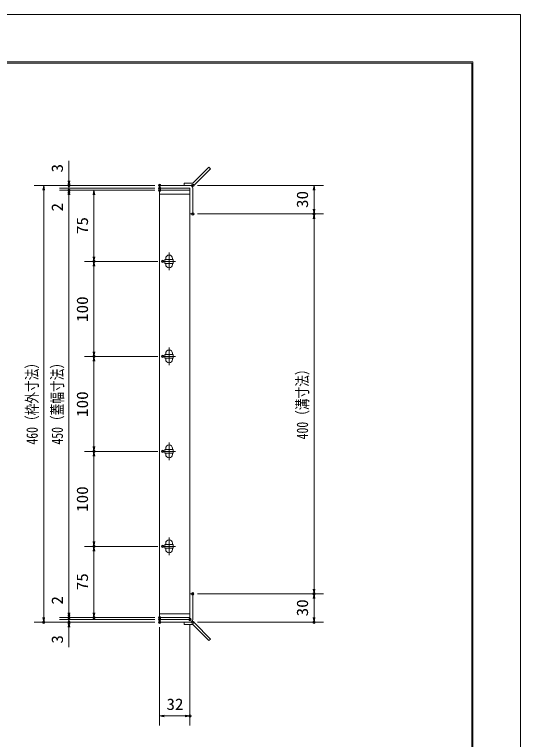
# Model space of a CAD drawing. Units: millimetres, scale not verified. Extents: x -1050 to 1050, y -742 to 742.
# Drawn here: x 517 to 1050, y -21 to 742 of the extents above; entities that cross this region are included whole.
import ezdxf
from ezdxf.enums import TextEntityAlignment as Align

# ---------------------------------------------------------------- set-up
doc = ezdxf.new("R2010")
doc.units = ezdxf.units.MM
doc.header["$LTSCALE"] = 5
doc.header["$PDMODE"] = 32
doc.header["$PDSIZE"] = 2.5
doc.linetypes.add('CHAIN1', pattern=[8, 5, -1, 1, -1])
for name, color, linetype, lineweight in [('0-0_7-図\u3000枠', 4, 'Continuous', 9), ('0-1_寸法注釈', 2, 'Continuous', 9), ('0-4_0', 2, 'Continuous', 9), ('0-5_DEFPOINTS', 134, 'Continuous', 9), ('0-6_枠', 7, 'Continuous', 9), ('0-7_蓋', 5, 'Continuous', 9), ('0-8_アンカー', 7, 'Continuous', 9), ('0-9_中心線', 6, 'CHAIN1', 9)]:
    doc.layers.add(name, color=color, linetype=linetype, lineweight=lineweight)
doc.styles.add('ＭＳ ゴシック', font='')
doc.styles.get('ＭＳ ゴシック').set_extended_font_data('MS Gothic')

# ---------------------------------------------------------------- blocks, each defined once
blk = doc.blocks.new('_OPEN')
at = {"layer": '0-4_0'}
blk.add_line((0, 0), (-5, 0), dxfattribs=at)
blk.add_lwpolyline([(-5, 0.833), (0, 0), (-5, -0.833)], dxfattribs=at)
blk = doc.blocks.new('A$C4F066A7F')
at = {"layer": '0-8_アンカー'}
for p, q in [((0, 96.52), (45.24, 96.52)), ((0, 85.02), (0, 96.52)), ((0, 85.02), (45.24, 85.02)), ((130.26, 0), (45.24, 85.02)), ((138.39, 8.13), (53.37, 93.15)), ((138.39, 8.13), (130.26, 0))]:
    blk.add_line(p, q, dxfattribs=at)
blk.add_arc((45.24, 85.02), 11.5, 45, 90, dxfattribs=at)
blk = doc.blocks.new('A$C6EB770D1')
at = {"layer": '0-8_アンカー'}
for p, q in [((130.257, 96.52), (45.237, 11.5)), ((138.388, 88.388), (53.368, 3.368)), ((138.388, 88.388), (130.257, 96.52)), ((0, 11.5), (45.237, 11.5)), ((0, 11.5), (0, 0)), ((0, 0), (45.237, 0))]:
    blk.add_line(p, q, dxfattribs=at)
blk.add_arc((45.237, 11.5), 11.5, 270, 315, dxfattribs=at)

msp = doc.modelspace()

# ---------------------------------------------------------------- linework, layer by layer
at = {"layer": '0-0_7-図\u3000枠'}
for p in [(-973.75, 691.25), (998.75, -691.25)]:
    msp.add_line(p, (998.75, 691.25), dxfattribs=at)
msp.add_lwpolyline([(-975, 692.5), (1000, 692.5), (1000, -692.5)], dxfattribs=at)
at = {"layer": '0-1_寸法注釈'}
for p, q in [((574.681, 567.475), (574.681, 588.588)), ((574.681, 564.475), (574.681, 569.475)), ((665.063, 562.475), (538.149, 562.475)), ((548.149, 557.475), (548.149, 107.475)), ((665.063, 562.475), (564.681, 562.475)), ((665.063, 559.475), (564.681, 559.475)), ((665.063, 559.475), (564.681, 559.475)), ((665.063, 557.475), (564.681, 557.475)), ((665.063, 557.475), (564.681, 557.475)), ((574.681, 559.475), (574.681, 562.475)), ((574.681, 559.475), (574.681, 557.475)), ((665.063, 557.475), (591.062, 557.475)), ((710.11, 562.475), (842.677, 562.475)), ((832.677, 557.475), (832.677, 537.475)), ((574.681, 554.475), (574.681, 549.475)), ((574.681, 552.475), (574.681, 531.362)), ((574.681, 552.475), (574.681, 112.475)), ((601.062, 552.475), (601.062, 487.475)), ((710.11, 532.475), (842.677, 532.475)), ((710.11, 532.475), (842.677, 532.475)), ((832.677, 527.475), (832.677, 137.475)), ((668.253, 482.475), (591.062, 482.475)), ((668.253, 482.475), (591.062, 482.475)), ((601.062, 477.475), (601.062, 387.475)), ((668.253, 382.475), (591.062, 382.475)), ((668.253, 382.475), (591.062, 382.475)), ((601.062, 377.475), (601.062, 287.475)), ((668.253, 282.475), (591.062, 282.475)), ((668.253, 282.475), (591.062, 282.475)), ((601.062, 277.475), (601.062, 187.475)), ((668.253, 182.475), (591.062, 182.475)), ((668.253, 182.475), (591.062, 182.475)), ((601.062, 177.475), (601.062, 112.475)), ((574.681, 112.475), (574.681, 133.588)), ((710.063, 132.475), (842.677, 132.475)), ((710.063, 132.475), (842.677, 132.475)), ((832.677, 127.475), (832.677, 107.475)), ((574.681, 110.475), (574.681, 115.475)), ((665.063, 107.475), (564.681, 107.475)), ((665.063, 107.475), (564.681, 107.475)), ((574.681, 105.475), (574.681, 107.475)), ((665.063, 107.475), (591.062, 107.475)), ((665.063, 102.475), (538.149, 102.475)), ((665.063, 105.475), (564.681, 105.475)), ((665.063, 105.475), (564.681, 105.475)), ((665.063, 102.475), (564.681, 102.475)), ((574.681, 105.475), (574.681, 102.475)), ((574.681, 100.475), (574.681, 95.475)), ((702.063, 100.475), (702.063, -6.047)), ((710.11, 102.475), (842.677, 102.475)), ((574.681, 97.475), (574.681, 76.362)), ((670.063, 97.475), (670.063, -6.047)), ((675.063, 3.953), (697.063, 3.953))]:
    msp.add_line(p, q, dxfattribs=at)
at = {"layer": '0-5_DEFPOINTS'}
msp.add_lwpolyline([(-1050, -742.5), (-1050, 742.5), (1050, 742.5), (1050, -742.5)], close=True, dxfattribs=at)
for p in [(574.681, 562.475), (574.681, 557.475), (670.063, 562.475), (670.063, 562.475), (670.063, 559.475), (670.063, 557.475), (670.063, 557.475), (705.11, 562.475), (705.11, 532.475), (832.677, 532.475), (601.062, 482.475), (673.253, 482.475), (601.062, 382.475), (673.253, 382.475), (601.062, 282.475), (673.253, 282.475), (601.062, 182.475), (673.253, 182.475), (705.063, 132.475), (832.677, 132.475), (574.681, 107.475), (574.681, 107.475), (601.062, 107.475), (670.063, 107.475), (670.063, 107.475), (548.149, 102.475), (574.681, 102.475), (670.063, 105.475), (670.063, 102.475), (670.063, 102.475), (702.063, 105.475), (705.11, 102.475), (832.677, 102.475), (702.063, 3.953)]:
    msp.add_point(p, dxfattribs=at)
at = {"layer": '0-6_枠'}
for p, q in [((670.063, 559.475), (670.063, 562.475)), ((670.063, 562.475), (702.063, 562.475)), ((702.063, 559.475), (670.063, 559.475)), ((702.063, 532.475), (702.063, 559.475)), ((705.063, 532.475), (705.063, 559.475)), ((702.063, 532.475), (705.063, 532.475)), ((702.063, 132.475), (705.063, 132.475)), ((702.063, 132.475), (702.063, 105.475)), ((705.063, 132.475), (705.063, 105.475)), ((702.063, 105.475), (670.063, 105.475))]:
    msp.add_line(p, q, dxfattribs=at)
msp.add_lwpolyline([(670.063, 105.475), (670.063, 102.475), (702.063, 102.475)], dxfattribs=at)
for centre, start, end in [((702.063, 559.475), 0, 90), ((702.063, 105.475), 270, 0)]:
    msp.add_arc(centre, 3, start, end, dxfattribs=at)
at = {"layer": '0-7_蓋'}
for p, q in [((670.063, 557.475), (670.063, 107.475)), ((670.063, 557.475), (702.063, 557.475)), ((702.063, 557.475), (702.063, 107.475)), ((702.063, 553.475), (670.063, 553.475)), ((675.563, 484.475), (675.563, 480.475)), ((684.563, 484.475), (675.563, 484.475)), ((676.563, 485.725), (676.563, 484.475)), ((683.563, 485.725), (683.563, 484.475)), ((684.563, 484.475), (684.563, 480.475)), ((684.563, 480.475), (675.563, 480.475)), ((676.563, 480.475), (676.563, 479.225)), ((683.563, 480.475), (683.563, 479.225)), ((675.563, 384.475), (675.563, 380.475)), ((684.563, 384.475), (675.563, 384.475)), ((676.563, 385.725), (676.563, 384.475)), ((683.563, 385.725), (683.563, 384.475)), ((684.563, 384.475), (684.563, 380.475)), ((684.563, 380.475), (675.563, 380.475)), ((676.563, 380.475), (676.563, 379.225)), ((683.563, 380.475), (683.563, 379.225)), ((684.563, 284.475), (675.563, 284.475)), ((675.563, 284.475), (675.563, 280.475)), ((676.563, 285.725), (676.563, 284.475)), ((683.563, 285.725), (683.563, 284.475)), ((684.563, 284.475), (684.563, 280.475)), ((684.563, 280.475), (675.563, 280.475)), ((676.563, 280.475), (676.563, 279.225)), ((683.563, 280.475), (683.563, 279.225)), ((684.563, 184.475), (675.563, 184.475)), ((675.563, 184.475), (675.563, 180.475)), ((676.563, 185.725), (676.563, 184.475)), ((683.563, 185.725), (683.563, 184.475)), ((684.563, 184.475), (684.563, 180.475)), ((684.563, 180.475), (675.563, 180.475)), ((676.563, 180.475), (676.563, 179.225)), ((683.563, 180.475), (683.563, 179.225)), ((670.063, 111.475), (702.063, 111.475)), ((702.063, 107.475), (670.063, 107.475))]:
    msp.add_line(p, q, dxfattribs=at)
for centre, start, end in [((680.063, 485.725), 0, 180), ((680.063, 479.225), 180, 0), ((680.063, 385.725), 0, 180), ((680.063, 379.225), 180, 0), ((680.063, 285.725), 0, 180), ((680.063, 279.225), 180, 0), ((680.063, 185.725), 0, 180), ((680.063, 179.225), 180, 0)]:
    msp.add_arc(centre, 3.5, start, end, dxfattribs=at)
at = {"layer": '0-7_蓋', "color": 7}
for p in [(670.063, 557.475), (670.063, 107.475)]:
    msp.add_point(p, dxfattribs=at)
at = {"layer": '0-9_中心線'}
for p, q in [((680.063, 491.775), (680.063, 473.175)), ((686.872, 482.475), (673.253, 482.475)), ((680.063, 391.775), (680.063, 373.175)), ((686.872, 382.475), (673.253, 382.475)), ((680.063, 291.775), (680.063, 273.175)), ((686.872, 282.475), (673.253, 282.475)), ((680.063, 191.775), (680.063, 173.175)), ((686.872, 182.475), (673.253, 182.475))]:
    msp.add_line(p, q, dxfattribs=at)

# ---------------------------------------------------------------- block references
at = {"layer": '0-1_寸法注釈'}
for p, rotation in [((574.681, 562.475), 270), ((548.149, 562.475), 90), ((574.681, 559.475), 270), ((574.681, 559.475), 90), ((574.681, 557.475), 90), ((574.681, 557.475), 90), ((601.062, 557.475), 90), ((832.677, 562.475), 90), ((832.677, 532.475), 270), ((832.677, 532.475), 90), ((601.062, 482.475), 270), ((601.062, 482.475), 90), ((601.062, 382.475), 270), ((601.062, 382.475), 90), ((601.062, 282.475), 270), ((601.062, 282.475), 90), ((601.062, 182.475), 270), ((601.062, 182.475), 90), ((832.677, 132.475), 270), ((832.677, 132.475), 90), ((548.149, 102.475), 270), ((574.681, 107.475), 270), ((574.681, 107.475), 270), ((574.681, 105.475), 270), ((601.062, 107.475), 270), ((832.677, 102.475), 270), ((574.681, 105.475), 90), ((574.681, 102.475), 90), ((670.063, 3.953), 180)]:
    msp.add_blockref('_OPEN', p, dxfattribs=dict(at, rotation=rotation))
msp.add_blockref('_OPEN', (702.063, 3.953), dxfattribs=at)
at = {"layer": '0-8_アンカー', "xscale": 0.2, "yscale": 0.2}
for name, p in [('A$C6EB770D1', (696.063, 562.475)), ('A$C4F066A7F', (696.063, 83.171))]:
    msp.add_blockref(name, p, dxfattribs=at)

# ---------------------------------------------------------------- texts
at = {"layer": '0-1_寸法注釈', "color": 7, "style": 'ＭＳ ゴシック'}
for s, height, width, p in [('3', 12.02, 1.1, (571.994, 576.165)), ('30', 12.02, 1.1, (829.99, 538.742)), ('2', 12.02, 1.1, (571.994, 535.052)), ('75', 12.02, 1.1, (598.375, 511.242)), ('100', 12.02, 1.1, (598.375, 418.72)), ('460（枠外寸法）', 12.03, 0.75, (545.462, 289.682)), ('450（蓋幅寸法）', 12.03, 0.75, (571.994, 289.682)), ('400（溝寸法）', 12.03, 0.75, (829.99, 295.184)), ('100', 12.02, 1.1, (598.375, 318.72)), ('100', 12.02, 1.1, (598.375, 218.72)), ('75', 12.02, 1.1, (598.375, 136.242)), ('2', 12.02, 1.1, (571.994, 121.165)), ('30', 12.02, 1.1, (829.99, 108.742)), ('3', 12.02, 1.1, (571.994, 80.052))]:
    msp.add_text(s, height=height, rotation=90, dxfattribs=dict(at, width=width)).set_placement(p, align=Align.BOTTOM_LEFT)
at = {"layer": '0-1_寸法注釈', "color": 7, "style": 'ＭＳ ゴシック', "width": 1.1}
msp.add_text('32', height=12.02, dxfattribs=at).set_placement((677.329, 6.64), align=Align.BOTTOM_LEFT)

doc.saveas('drawing.dxf')
